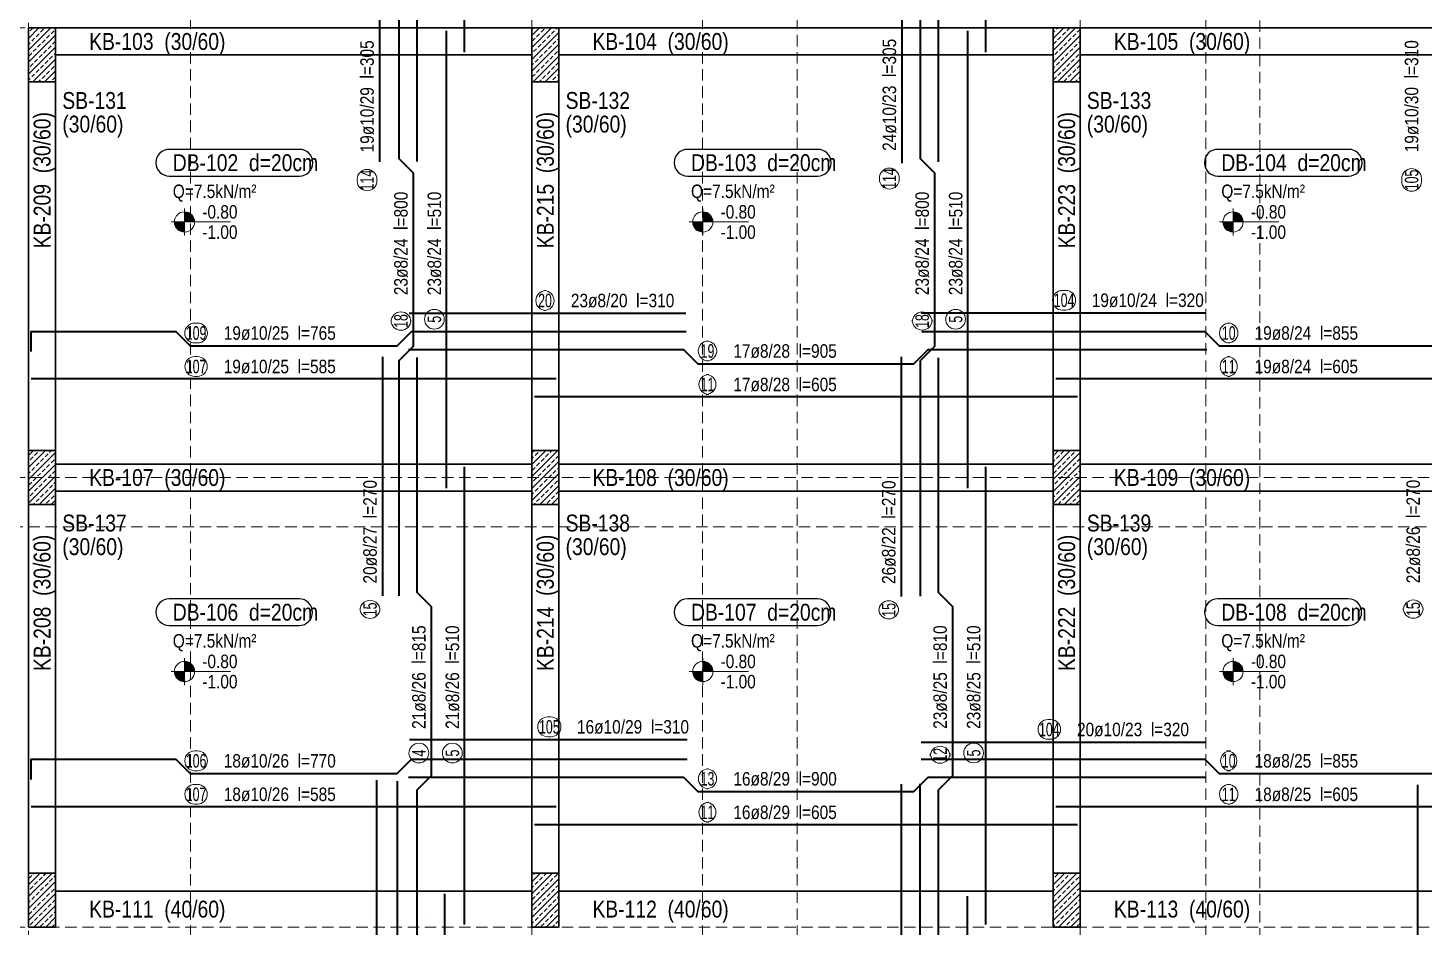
# Model space of a CAD drawing. Header units: millimetres. Extents: x 2300 to 11114, y 689 to 8824.
# Drawn here: x 7716 to 9270, y 3909 to 4909 of the extents above; entities that cross this region are included whole.
import ezdxf
from ezdxf.enums import TextEntityAlignment as Align

# ---------------------------------------------------------------- set-up
doc = ezdxf.new("R2010")
doc.units = ezdxf.units.MM
doc.linetypes.add('DASHED', pattern=[19.05, 12.7, -6.35])
for name, color, linetype, lineweight in [('AKS CIZGISI (BEYKENT)', 252, 'DASHED', 20), ('DONATI (BEYKENT)', 4, 'Continuous', 35), ('DONATI YAZISI (BEYKENT)', 3, 'Continuous', 20), ('DOSEME ISMI (BEYKENT)', 9, 'Continuous', 20), ('DOSEME PAFTA (BEYKENT)', 3, 'Continuous', 20), ('KIRIS (BEYKENT)', 2, 'Continuous', 30), ('KIRIS ISMI (BEYKENT)', 40, 'Continuous', 20), ('KOLON (BEYKENT)', 3, 'Continuous', 30), ('KOLON ISMI (BEYKENT)', 91, 'Continuous', 20), ('KOT CIZGI (BEYKENT)', 120, 'Continuous', 20), ('KOT YAZI (BEYKENT)', 7, 'Continuous', 20), ('POZ BALON (BEYKENT)', 14, 'Continuous', 20), ('POZ NO (BEYKENT)', 2, 'Continuous', 20), ('TARAMA (BEYKENT)', 252, 'Continuous', 25), ('YAZI (BEYKENT)', 140, 'Continuous', 20)]:
    doc.layers.add(name, color=color, linetype=linetype, lineweight=lineweight)
doc.styles.add('DONATI YAZISI (BEYKENT)', font='')
doc.styles.add('KOT (BEYKENT)', font='')
doc.styles.add('stastyle', font='RomanSTA.ttf')
doc.styles.add('YAZI (BEYKENT)', font='')
doc.styles.get('DONATI YAZISI (BEYKENT)').set_extended_font_data('Bahnschrift Light Condensed')
doc.styles.get('KOT (BEYKENT)').set_extended_font_data('Bahnschrift Light Condensed')
doc.styles.get('YAZI (BEYKENT)').set_extended_font_data('Bahnschrift Light Condensed')
pattern_1 = [(45, (705.027, 417.84), (-6.629126, 6.629126), []), (45, (711.6565, 417.84), (-6.629126, 6.629126), [4.6875, -2.34375])]

msp = doc.modelspace()

# ---------------------------------------------------------------- hatches: boundary and pattern name
at = {"layer": 'KOT CIZGI (BEYKENT)'}
h = msp.add_hatch(color=256, dxfattribs=at)
h.dxf.hatch_style = 1
h.paths.add_polyline_path([(7890.38, 4693.13), (7879.13, 4693.13, 0.4142136), (7890.38, 4681.88)])
h = msp.add_hatch(color=256, dxfattribs=at)
h.dxf.hatch_style = 1
h.paths.add_polyline_path([(7890.38, 4704.38), (7890.38, 4693.13), (7901.63, 4693.13, 0.4142136)])
h = msp.add_hatch(color=256, dxfattribs=at)
h.dxf.hatch_style = 1
h.paths.add_polyline_path([(8467.04, 4693.13), (8455.79, 4693.13, 0.4142136), (8467.04, 4681.88)])
h = msp.add_hatch(color=256, dxfattribs=at)
h.dxf.hatch_style = 1
h.paths.add_polyline_path([(8467.04, 4704.38), (8467.04, 4693.13), (8478.29, 4693.13, 0.4142136)])
h = msp.add_hatch(color=256, dxfattribs=at)
h.dxf.hatch_style = 1
h.paths.add_polyline_path([(9057.04, 4693.13), (9045.79, 4693.13, 0.4142136), (9057.04, 4681.88)])
h = msp.add_hatch(color=256, dxfattribs=at)
h.dxf.hatch_style = 1
h.paths.add_polyline_path([(9057.04, 4704.38), (9057.04, 4693.13), (9068.29, 4693.13, 0.4142136)])
h = msp.add_hatch(color=256, dxfattribs=at)
h.dxf.hatch_style = 1
h.paths.add_polyline_path([(7890.38, 4204.38), (7890.38, 4193.13), (7901.63, 4193.13, 0.4142136)])
h = msp.add_hatch(color=256, dxfattribs=at)
h.dxf.hatch_style = 1
h.paths.add_polyline_path([(8467.04, 4204.38), (8467.04, 4193.13), (8478.29, 4193.13, 0.4142136)])
h = msp.add_hatch(color=256, dxfattribs=at)
h.dxf.hatch_style = 1
h.paths.add_polyline_path([(9057.04, 4204.38), (9057.04, 4193.13), (9068.29, 4193.13, 0.4142136)])
h = msp.add_hatch(color=256, dxfattribs=at)
h.dxf.hatch_style = 1
h.paths.add_polyline_path([(7890.38, 4193.13), (7879.13, 4193.13, 0.4142136), (7890.38, 4181.88)])
h = msp.add_hatch(color=256, dxfattribs=at)
h.dxf.hatch_style = 1
h.paths.add_polyline_path([(8467.04, 4193.13), (8455.79, 4193.13, 0.4142136), (8467.04, 4181.88)])
h = msp.add_hatch(color=256, dxfattribs=at)
h.dxf.hatch_style = 1
h.paths.add_polyline_path([(9057.04, 4193.13), (9045.79, 4193.13, 0.4142136), (9057.04, 4181.88)])
at = {"layer": 'TARAMA (BEYKENT)'}
h = msp.add_hatch(dxfattribs=at)
h.set_pattern_fill('ANSI33', color=256, scale=1.5, style=0, pattern_type=0)
h.set_pattern_definition(pattern_1)
h.paths.add_polyline_path([(7716.88, 4908.91), (7746.88, 4908.91), (7746.88, 4848.91), (7716.88, 4848.91)], flags=0)
h = msp.add_hatch(dxfattribs=at)
h.set_pattern_fill('ANSI33', color=256, scale=1.5, style=0, pattern_type=0)
h.set_pattern_definition(pattern_1)
h.paths.add_polyline_path([(8276.88, 4908.91), (8306.88, 4908.91), (8306.88, 4848.91), (8276.88, 4848.91)], flags=0)
h = msp.add_hatch(dxfattribs=at)
h.set_pattern_fill('ANSI33', color=256, scale=1.5, style=0, pattern_type=0)
h.set_pattern_definition(pattern_1)
h.paths.add_polyline_path([(8856.88, 4908.91), (8886.88, 4908.91), (8886.88, 4848.91), (8856.88, 4848.91)], flags=0)
h = msp.add_hatch(dxfattribs=at)
h.set_pattern_fill('ANSI33', color=256, scale=1.5, style=0, pattern_type=0)
h.set_pattern_definition(pattern_1)
h.paths.add_polyline_path([(7716.88, 4438.91), (7746.88, 4438.91), (7746.88, 4378.91), (7716.88, 4378.91)], flags=0)
h = msp.add_hatch(dxfattribs=at)
h.set_pattern_fill('ANSI33', color=256, scale=1.5, style=0, pattern_type=0)
h.set_pattern_definition(pattern_1)
h.paths.add_polyline_path([(8276.88, 4438.91), (8306.88, 4438.91), (8306.88, 4378.91), (8276.88, 4378.91)], flags=0)
h = msp.add_hatch(dxfattribs=at)
h.set_pattern_fill('ANSI33', color=256, scale=1.5, style=0, pattern_type=0)
h.set_pattern_definition(pattern_1)
h.paths.add_polyline_path([(8856.88, 4438.91), (8886.88, 4438.91), (8886.88, 4378.91), (8856.88, 4378.91)], flags=0)
h = msp.add_hatch(dxfattribs=at)
h.set_pattern_fill('ANSI33', color=256, scale=1.5, style=0, pattern_type=0)
h.set_pattern_definition(pattern_1)
h.paths.add_polyline_path([(7716.88, 3968.91), (7746.88, 3968.91), (7746.88, 3908.91), (7716.88, 3908.91)], flags=0)
h = msp.add_hatch(dxfattribs=at)
h.set_pattern_fill('ANSI33', color=256, scale=1.5, style=0, pattern_type=0)
h.set_pattern_definition(pattern_1)
h.paths.add_polyline_path([(8276.88, 3968.91), (8306.88, 3968.91), (8306.88, 3908.91), (8276.88, 3908.91)], flags=0)
h = msp.add_hatch(dxfattribs=at)
h.set_pattern_fill('ANSI33', color=256, scale=1.5, style=0, pattern_type=0)
h.set_pattern_definition(pattern_1)
h.paths.add_polyline_path([(8856.88, 3968.91), (8886.88, 3968.91), (8886.88, 3908.91), (8856.88, 3908.91)], flags=0)

# ---------------------------------------------------------------- linework, layer by layer
at = {"layer": 'AKS CIZGISI (BEYKENT)'}
for p, q in [((7716.88, 748.91), (7716.88, 8543.91)), ((9086.88, 808.91), (9086.88, 8513.91)), ((7896.88, 868.91), (7896.88, 8453.91)), ((8276.88, 868.91), (8276.88, 8453.91)), ((8466.88, 868.91), (8466.88, 8453.91)), ((8571.88, 868.91), (8571.88, 8453.91)), ((8886.88, 868.91), (8886.88, 8453.91)), ((9026.88, 868.91), (9026.88, 8453.91)), ((3261.88, 4908.91), (10994.38, 4908.91)), ((3261.88, 4408.91), (10994.38, 4408.91)), ((3201.88, 4353.91), (11054.38, 4353.91)), ((3261.88, 3908.91), (10994.38, 3908.91))]:
    msp.add_line(p, q, dxfattribs=at)
at = {"layer": 'DONATI (BEYKENT)'}
for points in [[(8149.38, 4760.22), (8149.38, 5060.28), (8165.29, 5076.2), (8165.28, 5341.36), (8149.38, 5357.28), (8149.38, 5653.28)], [(8729.38, 4760.05), (8729.38, 5060.28), (8745.29, 5076.2), (8745.28, 5341.36), (8729.38, 5357.28), (8729.38, 5653.28)], [(8201.88, 4881.91), (8201.88, 5535.91)], [(8781.88, 4881.91), (8781.88, 5535.91)], [(8107.61, 4760.09), (8107.61, 5063.65)], [(8129.38, 4277.3), (8129.38, 4539.02), (8145.29, 4554.94), (8145.28, 4747.6), (8129.38, 4763.52), (8129.38, 5062.82)], [(8688.75, 4758.36), (8688.75, 5062.66)], [(8709.38, 4276.78), (8709.38, 4539.02), (8725.29, 4554.94), (8725.28, 4747.6), (8709.38, 4763.52), (8709.38, 5063.3)], [(8181.88, 4396.9), (8181.88, 4905.9)], [(8761.88, 4396.9), (8761.88, 4905.9)], [(8140.38, 4591.61), (8448.34, 4591.61)], [(8710.15, 4591.93), (9027.15, 4591.93)], [(7719.77, 4548.91), (7719.75, 4571.41), (7880.75, 4571.41), (7896.67, 4555.5), (8126.83, 4555.51), (8142.75, 4571.41), (8448.45, 4571.41)], [(8710.62, 4571.41), (9025.75, 4571.41), (9041.67, 4555.5), (9281.83, 4555.51), (9297.75, 4571.41), (9548.53, 4571.41)], [(8110.89, 4277.2), (8110.89, 4543.28)], [(8139.76, 4551.41), (8445.76, 4551.41), (8461.67, 4535.5), (8701.84, 4535.51), (8717.76, 4551.41), (9027.83, 4551.41)], [(8149.38, 3745.53), (8149.38, 4061.53), (8165.29, 4077.45), (8165.28, 4265.11), (8149.38, 4281.03), (8149.38, 4542.51)], [(8688.08, 4276.67), (8688.08, 4543.12)], [(8729.38, 3745.53), (8729.38, 4061.53), (8745.29, 4077.45), (8745.28, 4265.11), (8729.38, 4281.03), (8729.38, 4541.96)], [(7719.88, 4518.91), (8303.88, 4518.91)], [(8859.88, 4518.91), (9463.88, 4518.91)], [(8279.88, 4498.91), (8883.88, 4498.91)], [(8201.88, 3911.91), (8201.88, 4420.91)], [(8781.88, 3911.91), (8781.88, 4420.91)], [(8140.61, 4117.47), (8449.65, 4117.47)], [(8710.15, 4114.57), (9027.15, 4114.57)], [(7719.77, 4073.07), (7719.75, 4095.57), (7880.75, 4095.57), (7896.67, 4079.67), (8126.83, 4079.68), (8142.75, 4095.57), (8449.76, 4095.57)], [(8710.01, 4095.57), (9025.75, 4095.57), (9041.67, 4079.67), (9281.83, 4079.68), (9297.75, 4095.57), (9550.22, 4095.57)], [(8104.38, 3745.42), (8104.38, 4072.33)], [(8127.14, 4071.03), (8127.14, 3747.35), (8143.04, 3731.43), (8143.04, 3450.67), (8127.14, 3434.75), (8127.14, 3246.92), (8149.64, 3246.91)], [(8139.76, 4075.57), (8445.76, 4075.57), (8461.67, 4059.67), (8701.84, 4059.68), (8717.76, 4075.57), (9026.52, 4075.57)], [(8688.3, 3745.42), (8688.3, 4067.83)], [(8708.62, 4068.23), (8708.62, 3746.53), (8724.53, 3730.62), (8724.52, 3449.37), (8708.62, 3433.45), (8708.62, 3246.91), (8731.12, 3246.89)], [(9262.84, 3743.66), (9262.84, 4067.21)], [(7719.88, 4043.07), (8303.88, 4043.07)], [(8859.88, 4043.07), (9463.88, 4043.07)], [(8279.88, 4023.07), (8883.88, 4023.07)], [(8179.64, 3945.91), (8179.64, 3246.8)], [(8761.12, 3943.11), (8761.12, 3246.78)]]:
    msp.add_lwpolyline(points, dxfattribs=at)
at = {"layer": 'DOSEME PAFTA (BEYKENT)', "lineweight": -3}
for points in [[(7873.34, 4744.26), (8018.34, 4744.26, 1), (8018.34, 4773.93), (7873.34, 4773.93, 1)], [(8450.01, 4744.26), (8594.92, 4744.26, 1), (8594.92, 4773.93), (8450.01, 4773.93, 1)], [(9040.01, 4744.26), (9185.84, 4744.26, 1), (9185.84, 4773.93), (9040.01, 4773.93, 1)], [(7873.34, 4244.26), (8017.97, 4244.26, 1), (8017.97, 4273.93), (7873.34, 4273.93, 1)], [(8450.01, 4244.26), (8594.5, 4244.26, 1), (8594.5, 4273.93), (8450.01, 4273.93, 1)], [(9040.01, 4244.26), (9185.29, 4244.26, 1), (9185.29, 4273.93), (9040.01, 4273.93, 1)]]:
    msp.add_lwpolyline(points, format="xyb", close=True, dxfattribs=at)
at = {"layer": 'KIRIS (BEYKENT)'}
for p, q in [((7746.78, 4908.91), (8276.78, 4908.91)), ((8306.78, 4908.91), (8856.98, 4908.91)), ((8886.98, 4908.91), (9436.78, 4908.91)), ((7746.78, 4878.91), (8276.78, 4878.91)), ((8306.78, 4878.91), (8856.98, 4878.91)), ((8886.98, 4878.91), (9436.78, 4878.91)), ((7716.78, 4849.01), (7716.78, 4438.91)), ((7746.88, 4849.01), (7746.78, 4438.91)), ((8276.78, 4849.01), (8276.78, 4438.91)), ((8306.88, 4849.01), (8306.78, 4438.91)), ((8856.98, 4849.01), (8856.98, 4438.91)), ((8886.88, 4849.01), (8886.98, 4438.91)), ((7746.78, 4423.91), (8276.78, 4423.91)), ((8306.78, 4423.91), (8856.98, 4423.91)), ((8886.98, 4423.91), (9436.78, 4423.91)), ((7746.78, 4393.91), (8276.78, 4393.91)), ((8306.78, 4393.91), (8856.98, 4393.91)), ((8886.98, 4393.91), (9436.78, 4393.91)), ((7716.78, 4378.91), (7716.78, 3968.81)), ((7746.88, 4378.91), (7746.78, 3968.81)), ((8276.78, 4378.91), (8276.78, 3968.81)), ((8306.88, 4378.91), (8306.78, 3968.81)), ((8856.98, 4378.91), (8856.98, 3968.81)), ((8886.88, 4378.91), (8886.98, 3968.81)), ((7746.78, 3948.91), (8276.78, 3948.91)), ((8306.78, 3948.91), (8856.98, 3948.91)), ((8886.98, 3948.91), (9436.78, 3948.91))]:
    msp.add_line(p, q, dxfattribs=at)
at = {"layer": 'KOLON (BEYKENT)'}
for points in [[(7716.88, 4908.91), (7746.88, 4908.91), (7746.88, 4848.91), (7716.88, 4848.91)], [(8276.88, 4908.91), (8306.88, 4908.91), (8306.88, 4848.91), (8276.88, 4848.91)], [(8856.88, 4908.91), (8886.88, 4908.91), (8886.88, 4848.91), (8856.88, 4848.91)], [(7716.88, 4438.91), (7746.88, 4438.91), (7746.88, 4378.91), (7716.88, 4378.91)], [(8276.88, 4438.91), (8306.88, 4438.91), (8306.88, 4378.91), (8276.88, 4378.91)], [(8856.88, 4438.91), (8886.88, 4438.91), (8886.88, 4378.91), (8856.88, 4378.91)], [(7716.88, 3968.91), (7746.88, 3968.91), (7746.88, 3908.91), (7716.88, 3908.91)], [(8276.88, 3968.91), (8306.88, 3968.91), (8306.88, 3908.91), (8276.88, 3908.91)], [(8856.88, 3968.91), (8886.88, 3968.91), (8886.88, 3908.91), (8856.88, 3908.91)]]:
    msp.add_lwpolyline(points, close=True, dxfattribs=at)
at = {"layer": 'KOT CIZGI (BEYKENT)'}
for p, q in [((7890.38, 4708.13), (7890.38, 4678.13)), ((8467.04, 4708.13), (8467.04, 4678.13)), ((9057.04, 4708.13), (9057.04, 4678.13)), ((7875.38, 4693.13), (7941.42, 4693.13)), ((8452.04, 4693.13), (8518.08, 4693.13)), ((9042.04, 4693.13), (9108.08, 4693.13)), ((7890.38, 4208.13), (7890.38, 4178.13)), ((8467.04, 4208.13), (8467.04, 4178.13)), ((9057.04, 4208.13), (9057.04, 4178.13)), ((7875.38, 4193.13), (7941.42, 4193.13)), ((8452.04, 4193.13), (8518.08, 4193.13)), ((9042.04, 4193.13), (9108.08, 4193.13))]:
    msp.add_line(p, q, dxfattribs=at)
for centre in [(7890.38, 4693.13), (8467.04, 4693.13), (9057.04, 4693.13), (7890.38, 4193.13), (8467.04, 4193.13), (9057.04, 4193.13)]:
    msp.add_circle(centre, 11.25, dxfattribs=at)
at = {"layer": 'POZ BALON (BEYKENT)'}
for p, q in [((8082.48, 4738.86), (8082.48, 4740.55)), ((8104.48, 4738.86), (8104.48, 4740.55)), ((8663.61, 4740.78), (8663.61, 4742.03)), ((8685.61, 4740.78), (8685.61, 4742.03)), ((9244.71, 4738.33), (9244.71, 4741.43)), ((9266.71, 4738.33), (9266.71, 4741.43)), ((8292.33, 4616.75), (8290.58, 4616.75)), ((8867.21, 4617.07), (8870.93, 4617.07)), ((8120.14, 4583.7), (8120.14, 4582.2)), ((8142.14, 4583.7), (8142.14, 4582.2)), ((8292.33, 4594.75), (8290.58, 4594.75)), ((8700.14, 4583.94), (8700.14, 4581.97)), ((8722.14, 4583.94), (8722.14, 4581.97)), ((8867.21, 4595.07), (8870.93, 4595.07)), ((7901.66, 4580.64), (7904.84, 4580.64)), ((9052.99, 4580.64), (9051.5, 4580.64)), ((7901.66, 4558.64), (7904.84, 4558.64)), ((8473.01, 4560.64), (8471.5, 4560.64)), ((9052.99, 4558.64), (9051.5, 4558.64)), ((7901.79, 4543.41), (7904.68, 4543.41)), ((8473.01, 4538.64), (8471.5, 4538.64)), ((9053.75, 4543.41), (9050.72, 4543.41)), ((7901.79, 4521.41), (7904.68, 4521.41)), ((8473.76, 4523.41), (8470.73, 4523.41)), ((9053.75, 4521.41), (9050.72, 4521.41)), ((8473.76, 4501.41), (8470.73, 4501.41)), ((8085.75, 4263.09), (8085.75, 4261.4)), ((8107.75, 4263.09), (8107.75, 4261.4)), ((8662.94, 4262.56), (8662.94, 4260.87)), ((8684.94, 4262.56), (8684.94, 4260.87)), ((9246.51, 4263.38), (9246.51, 4261.69)), ((9268.51, 4263.38), (9268.51, 4261.69)), ((8294.41, 4142.61), (8298.13, 4142.61)), ((8851.1, 4139.71), (8854.12, 4139.71)), ((8294.41, 4120.61), (8298.13, 4120.61)), ((8851.1, 4117.71), (8854.12, 4117.71)), ((7901.7, 4104.81), (7904.8, 4104.81)), ((8720.14, 4102.07), (8720.14, 4099.04)), ((8742.14, 4102.07), (8742.14, 4099.04)), ((9054.21, 4104.81), (9050.29, 4104.81)), ((7901.7, 4082.81), (7904.8, 4082.81)), ((8473.09, 4084.81), (8471.42, 4084.81)), ((9054.21, 4082.81), (9050.29, 4082.81)), ((7901.73, 4067.57), (7904.74, 4067.57)), ((8473.09, 4062.81), (8471.42, 4062.81)), ((9052.98, 4067.57), (9051.49, 4067.57)), ((7901.73, 4045.57), (7904.74, 4045.57)), ((8473.76, 4047.57), (8470.73, 4047.57)), ((9052.98, 4045.57), (9051.49, 4045.57)), ((8473.76, 4025.57), (8470.73, 4025.57))]:
    msp.add_line(p, q, dxfattribs=at)
for centre in [(8168.38, 4584.94), (8748.38, 4584.94), (8151.14, 4102.48), (8188.38, 4102.46), (8768.38, 4102.54)]:
    msp.add_circle(centre, 11, dxfattribs=at)
for centre, start, end in [((8093.48, 4740.55), 0, 180), ((8093.48, 4738.86), 180, 0), ((8674.61, 4742.03), 0, 180), ((8674.61, 4740.78), 180, 0), ((9255.71, 4741.43), 0, 180), ((9255.71, 4738.33), 180, 0), ((8292.33, 4605.75), 90, 270), ((8290.58, 4605.75), 270, 90), ((8867.21, 4606.07), 90, 270), ((8870.93, 4606.07), 270, 90), ((8131.14, 4582.2), 0, 180), ((8131.14, 4583.7), 180, 0), ((8711.14, 4581.97), 0, 180), ((8711.14, 4583.94), 180, 0), ((7901.66, 4569.64), 90, 270), ((7904.84, 4569.64), 270, 90), ((9052.99, 4569.64), 90, 270), ((9051.5, 4569.64), 270, 90), ((8473.01, 4549.64), 90, 270), ((8471.5, 4549.64), 270, 90), ((7901.79, 4532.41), 90, 270), ((7904.68, 4532.41), 270, 90), ((9053.75, 4532.41), 90, 270), ((9050.72, 4532.41), 270, 90), ((8473.76, 4512.41), 90, 270), ((8470.73, 4512.41), 270, 90), ((8096.75, 4261.4), 0, 180), ((9257.51, 4261.69), 0, 180), ((8096.75, 4263.09), 180, 0), ((8673.94, 4260.87), 0, 180), ((8673.94, 4262.56), 180, 0), ((9257.51, 4263.38), 180, 0), ((8294.41, 4131.61), 90, 270), ((8298.13, 4131.61), 270, 90), ((8851.1, 4128.71), 90, 270), ((8854.12, 4128.71), 270, 90), ((7901.7, 4093.81), 90, 270), ((7904.8, 4093.81), 270, 90), ((8731.14, 4099.04), 0, 180), ((8731.14, 4102.07), 180, 0), ((9054.21, 4093.81), 90, 270), ((9050.29, 4093.81), 270, 90), ((8473.09, 4073.81), 90, 270), ((8471.42, 4073.81), 270, 90), ((7901.73, 4056.57), 90, 270), ((7904.74, 4056.57), 270, 90), ((9052.98, 4056.57), 90, 270), ((9051.49, 4056.57), 270, 90), ((8473.76, 4036.57), 90, 270), ((8470.73, 4036.57), 270, 90)]:
    msp.add_arc(centre, 11, start, end, dxfattribs=at)

# ---------------------------------------------------------------- texts
at = {"layer": 'DONATI (BEYKENT)', "style": 'stastyle'}
for s, p in [('& 1-.2- 1- 4.999998- 4.699999', (8201.88, 4881.91)), ('& 1-.2- 1- 5.000001- 4.700001', (8781.88, 4881.91)), ('& 1-.2- 1- 0- 6.1', (7719.88, 4518.91)), ('& 1-.2- 1- 6.1- 3.65', (8859.88, 4518.91)), ('& 1-.2- 1- 5.6- 5.5', (8279.88, 4498.91)), ('& 1-.2- 1- 4.999998- 6.000004', (8181.88, 4396.9)), ('& 1-.2- 1- 5.000001- 5.999998', (8761.88, 4396.9)), ('& 1-.2- 1- 0- 6.1', (7719.88, 4043.07)), ('& 1-.2- 1- 6.1- 3.65', (8859.88, 4043.07)), ('& 1-.2- 1- 5.6- 5.5', (8279.88, 4023.07)), ('& 1-.2- 1- 4.999998- 0', (8161.38, 3922.71)), ('& 1-.2- 1- 5.000001- 0', (8711.9, 3926.81)), ('& 1-.2- 1- 6.649997- 4.999998', (8201.88, 3911.91)), ('& 1-.2- 1- 6.650002- 5.000001', (8781.88, 3911.91))]:
    msp.add_text(s, height=0.00075, dxfattribs=at).set_placement(p)
at = {"layer": 'DONATI YAZISI (BEYKENT)', "style": 'DONATI YAZISI (BEYKENT)'}
for s, p in [(' 19ø10/29  l=305', (8100.98, 4765.7)), (' 24ø10/23  l=305', (8682.11, 4767.41)), (' 19ø10/30  l=310', (9263.21, 4765.88)), (' 23ø8/24  l=800', (8138.64, 4606.95)), (' 23ø8/24  l=510', (8175.88, 4606.94)), (' 23ø8/24  l=800', (8718.64, 4606.95)), (' 23ø8/24  l=510', (8755.88, 4606.94)), (' 20ø8/27  l=270', (8104.25, 4286.24)), (' 26ø8/22  l=270', (8681.44, 4285.72)), (' 22ø8/26  l=270', (9265.01, 4286.53)), (' 21ø8/26  l=815', (8158.64, 4124.48)), (' 21ø8/26  l=510', (8195.88, 4124.46)), (' 23ø8/25  l=810', (8738.64, 4124.55)), (' 23ø8/25  l=510', (8775.88, 4124.54))]:
    msp.add_text(s, height=15, rotation=90, dxfattribs=at).set_placement(p)
for s, p in [(' 23ø8/20  l=310', (8315.46, 4598.25)), (' 19ø10/24  l=320', (8895.07, 4598.57)), (' 19ø10/25  l=765', (7929.25, 4562.14)), (' 19ø8/24  l=855', (9076.25, 4562.14)), (' 17ø8/28  l=905', (8496.26, 4542.14)), (' 19ø10/25  l=585', (7929.23, 4524.91)), (' 19ø8/24  l=605', (9076.23, 4524.91)), (' 17ø8/28  l=605', (8496.24, 4504.91)), (' 16ø10/29  l=310', (8322.27, 4124.11)), (' 20ø10/23  l=320', (8878.61, 4121.21)), (' 18ø10/26  l=770', (7929.25, 4086.31)), (' 18ø8/25  l=855', (9076.25, 4086.31)), (' 16ø8/29  l=900', (8496.26, 4066.31)), (' 18ø10/26  l=585', (7929.23, 4049.07)), (' 18ø8/25  l=605', (9076.23, 4049.07)), (' 16ø8/29  l=605', (8496.24, 4029.07))]:
    msp.add_text(s, height=15, dxfattribs=at).set_placement(p)
at = {"layer": 'DOSEME ISMI (BEYKENT)', "style": 'YAZI (BEYKENT)'}
for s, p in [('DB-102  d=20cm', (7877.3, 4749.74)), ('DB-103  d=20cm', (8453.97, 4749.74)), ('DB-104  d=20cm', (9043.97, 4749.74)), ('DB-106  d=20cm', (7877.3, 4249.74)), ('DB-107  d=20cm', (8453.97, 4249.74)), ('DB-108  d=20cm', (9043.97, 4249.74))]:
    msp.add_text(s, height=18.75, dxfattribs=at).set_placement(p)
at = {"layer": 'KIRIS ISMI (BEYKENT)', "style": 'YAZI (BEYKENT)'}
for s, p in [('KB-103  (30/60)', (7784.28, 4884.53)), ('KB-104  (30/60)', (8344.28, 4884.53)), ('KB-105  (30/60)', (8924.48, 4884.53)), ('KB-107  (30/60)', (7784.28, 4399.53)), ('KB-108  (30/60)', (8344.28, 4399.53)), ('KB-109  (30/60)', (8924.48, 4399.53)), ('KB-111  (40/60)', (7784.28, 3919.53)), ('KB-112  (40/60)', (8344.28, 3919.53)), ('KB-113  (40/60)', (8924.48, 3919.53))]:
    msp.add_text(s, height=18.75, dxfattribs=at).set_placement(p)
for s, p in [('KB-209  (30/60)', (7741.27, 4663.76)), ('KB-215  (30/60)', (8301.27, 4663.88)), ('KB-223  (30/60)', (8881.27, 4663.73)), ('KB-208  (30/60)', (7741.27, 4193.66)), ('KB-214  (30/60)', (8301.27, 4193.7)), ('KB-222  (30/60)', (8881.27, 4193.64))]:
    msp.add_text(s, height=18.75, rotation=90, dxfattribs=at).set_placement(p)
at = {"layer": 'KOLON ISMI (BEYKENT)', "style": 'YAZI (BEYKENT)'}
for s, p in [('SB-131', (7754.38, 4818.91)), ('SB-132', (8314.38, 4818.91)), ('SB-133', (8894.39, 4818.91)), ('(30/60)', (7754.38, 4792.66)), ('(30/60)', (8314.38, 4792.66)), ('(30/60)', (8894.39, 4792.66)), ('SB-137', (7754.38, 4348.91)), ('SB-138', (8314.38, 4348.91)), ('SB-139', (8894.39, 4348.91)), ('(30/60)', (7754.38, 4322.66)), ('(30/60)', (8314.38, 4322.66)), ('(30/60)', (8894.39, 4322.66))]:
    msp.add_text(s, height=18.75, dxfattribs=at).set_placement(p)
at = {"layer": 'KOT YAZI (BEYKENT)', "style": 'KOT (BEYKENT)'}
for s, p in [(' -0.80', (7905.38, 4696.88)), (' -0.80', (8482.04, 4696.88)), (' -0.80', (9072.04, 4696.88)), (' -1.00', (7905.38, 4674.38)), (' -1.00', (8482.04, 4674.38)), (' -1.00', (9072.04, 4674.38)), (' -0.80', (7905.38, 4196.88)), (' -0.80', (8482.04, 4196.88)), (' -0.80', (9072.04, 4196.88)), (' -1.00', (7905.38, 4174.38)), (' -1.00', (8482.04, 4174.38)), (' -1.00', (9072.04, 4174.38))]:
    msp.add_text(s, height=15, dxfattribs=at).set_placement(p)
at = {"layer": 'POZ NO (BEYKENT)', "style": 'YAZI (BEYKENT)', "width": 0.8}
for s, p in [('114', (8093.48, 4739.7)), ('114', (8674.61, 4741.41)), ('105', (9255.71, 4739.88)), ('18', (8131.14, 4582.95)), ('5', (8168.38, 4584.94)), ('18', (8711.14, 4582.95)), ('5', (8748.38, 4584.94)), ('15', (8096.75, 4262.24)), ('15', (8673.94, 4261.72)), ('15', (9257.51, 4262.53)), ('4', (8151.14, 4102.48)), ('5', (8188.38, 4102.46)), ('12', (8731.14, 4100.55)), ('5', (8768.38, 4102.54))]:
    msp.add_text(s, height=15, rotation=90, dxfattribs=at).set_placement(p, align=Align.MIDDLE_CENTER)
for s, p in [('20', (8291.46, 4605.75)), ('104', (8869.07, 4606.07)), ('109', (7903.25, 4569.64)), ('10', (9052.25, 4569.64)), ('19', (8472.26, 4549.64)), ('107', (7903.23, 4532.41)), ('11', (9052.23, 4532.41)), ('11', (8472.24, 4512.41)), ('105', (8296.27, 4131.61)), ('104', (8852.61, 4128.71)), ('106', (7903.25, 4093.81)), ('10', (9052.25, 4093.81)), ('13', (8472.26, 4073.81)), ('107', (7903.23, 4056.57)), ('11', (9052.23, 4056.57)), ('11', (8472.24, 4036.57))]:
    msp.add_text(s, height=15, dxfattribs=at).set_placement(p, align=Align.MIDDLE_CENTER)
at = {"layer": 'YAZI (BEYKENT)', "style": 'YAZI (BEYKENT)'}
for p in [(7877.3, 4719.74), (8453.97, 4719.74), (9043.97, 4719.74), (7877.3, 4219.74), (8453.97, 4219.74), (9043.97, 4219.74)]:
    msp.add_text('Q=7.5kN/m²', height=15, dxfattribs=at).set_placement(p)

doc.saveas('drawing.dxf')
